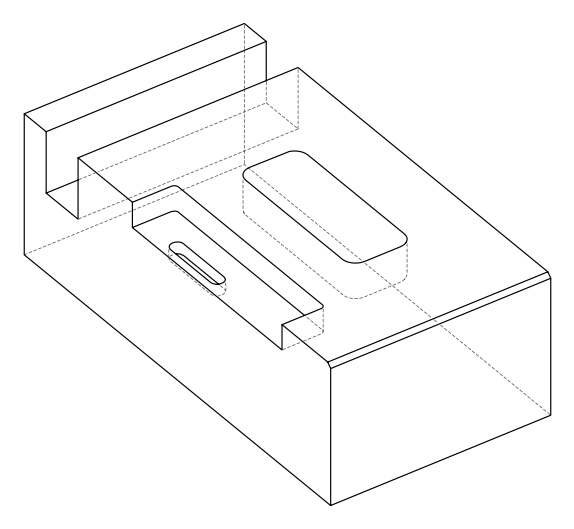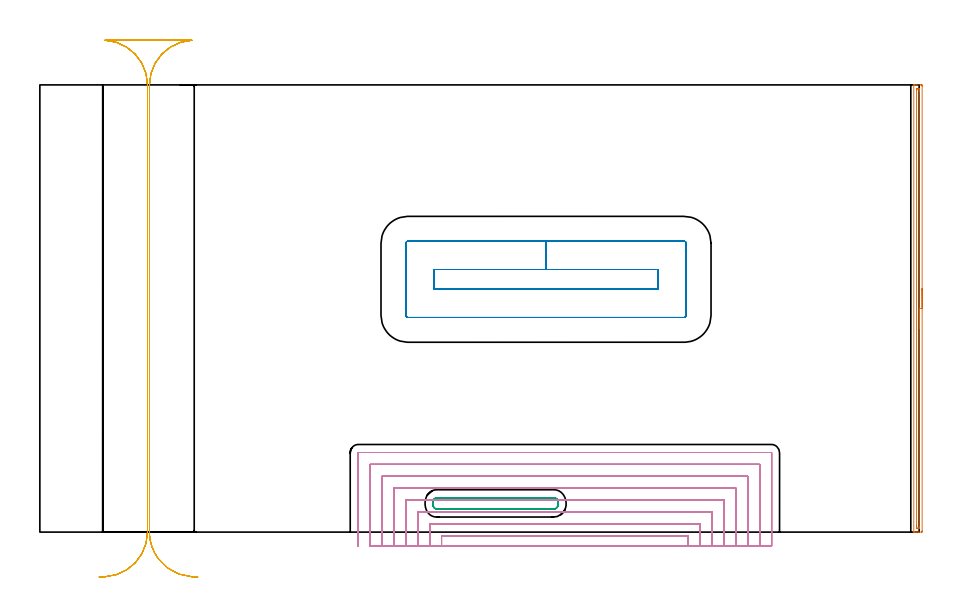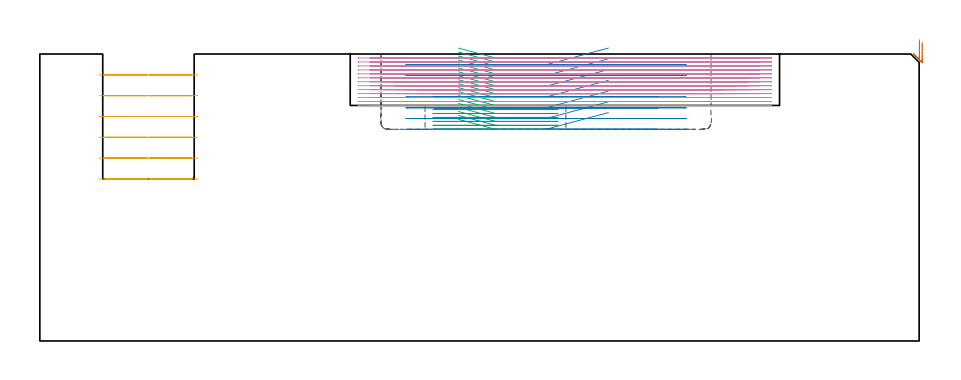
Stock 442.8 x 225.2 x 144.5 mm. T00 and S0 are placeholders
(PLAN: 5 operations, 3 tool changes, 136.3 min)
(1 AREA_MILL | FG_CHAMFER_SURFACE | UGT0205_001 | 3.77 min | 1986 mm3)
(2 MILL_RECTANGULAR_POCKET | POCKET_RECTANGULAR_STRAIGHT | NXT0201_007 | Follow Part, ap 6.25, ae 75% | 9.59 min | 392337 mm3)
(3 MILL_RECTANGULAR_POCKET_1 | POCKET_RECTANGULAR_STRAIGHT_1 | NXT0201_009 | Follow Part, ap 2, ae 75% | 6.62 min | 35607 mm3)
(4 MILL_SLOT | SLOT_PARTIAL_RECTANGULAR | NXT0201_009 | Follow Part, ap 2, ae 75% | 107.53 min | 222457 mm3)
(5 MILL_RECTANGULAR_SLOT | SLOT_RECTANGULAR | UGT0201_009 | Follow Part, ap 11.25, ae 75% | 8.76 min | 651945 mm3)
(TOOL UGT0205_001 | Chamfer Mill 20 x 3 x 45 deg. | D20 FL50 Z2)
(TOOL NXT0201_007 | ENDMILL 25mm [R216.25-25050GCK54P 1620] | D25 R3 FL54 Z5)
(TOOL NXT0201_009 | ENDMILL 8mm [2P460-0800-NA 1630] | D8 FL26 Z6)
(TOOL UGT0201_009 | End Mill 45 mm | D45 FL63 Z6)
(OP 1 AREA_MILL)
G17 G21 G94 G90
T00 M6
G54
G17 G0 G90 X444.3 Y122.6 S1061 M3
G43 Z154.5 H0
Z150.3
G94 G1 Y122.562 Z149.428 F250.
Y122.448 Z148.564
Y122.259 Z147.712
Y121.997 Z146.88
Y121.663 Z146.074
Y121.26 Z145.3
Y120.792 Z144.564
Y120.26 Z143.872
Y119.671 Z143.229
Y119.028 Z142.64
Y118.336 Z142.109
Y117.6 Z141.64
Y116.826 Z141.237
Y116.02 Z140.903
Y115.188 Z140.641
Y114.336 Z140.452
Y113.472 Z140.338
Y112.6 Z140.3
Y0.605
X444.297 Y0.249
X444.292 Y0.01 Z140.304
X443.949 Y0. Z140.646
X442.51 Z142.086
X441.326 Z143.269
X440.705 Z143.894
X440.349 Z144.25
X440.223 Y0.002 Z144.369
X440.102 Y0.01 Z144.488
X440.1 Y0.158 Z144.5
Y225.042
X440.102 Y225.19 Z144.488
X440.223 Y225.198 Z144.369
X440.349 Y225.2 Z144.25
X440.705 Z143.894
X441.326 Z143.269
X443.385 Z141.213
X443.949 Y225.196 Z140.646
X444.292 Y225.19 Z140.303
X444.297 Y224.951 Z140.3
X444.3 Y224.595
Y112.6
X442.886 Z141.714
X442.885 Y2.583 Z141.715
X442.883 Y2.389 Z141.717
X442.879 Y2.041 Z141.721
X442.873 Y2.01 Z141.727
X442.81 Y2.006 Z141.79
X442.709 Y2.002 Z141.891
X442.581 Y2. Z142.019
X442.2 Z142.4
X441.706 Y2.001 Z142.894
X441.564 Y2.006 Z143.036
X441.538 Y2.01 Z143.062
X441.521 Y2.016 Z143.079
X441.52 Y2.047 Z143.08
X441.516 Y2.195 Z143.084
X441.515 Y2.389 Z143.085
X441.514 Y3.089 Z143.086
X441.515 Y222.617 Z143.085
X441.517 Y222.811 Z143.083
X441.521 Y223.159 Z143.079
X441.527 Y223.19 Z143.073
X441.59 Y223.194 Z143.01
X441.691 Y223.198 Z142.909
X441.819 Y223.2 Z142.781
X442.2 Z142.4
X442.694 Y223.199 Z141.906
X442.836 Y223.194 Z141.764
X442.862 Y223.19 Z141.738
X442.879 Y223.184 Z141.721
X442.88 Y223.153 Z141.72
X442.884 Y223.005 Z141.716
X442.885 Y222.811 Z141.715
X442.886 Y222.111 Z141.714
Y112.6
Y111.728 Z141.752
Y110.864 Z141.866
Y110.012 Z142.055
Y109.18 Z142.317
Y108.374 Z142.651
Y107.6 Z143.054
Y106.864 Z143.523
Y106.172 Z144.054
Y105.529 Z144.643
Y104.94 Z145.286
Y104.408 Z145.979
Y103.94 Z146.714
Y103.537 Z147.488
Y103.203 Z148.294
Y102.941 Z149.126
Y102.752 Z149.978
Y102.638 Z150.843
Y102.6 Z151.714
G0 Z154.5
M5
M2
(OP 2 MILL_RECTANGULAR_POCKET)
G17 G21 G94 G90
T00 M6
G54
G17 G0 G90 X286.302 Y132.25 S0 M3
G43 Z154.5 H1
Z147.5
G94 G1 X254.9 Z139.086 F250.
X198.55 F500.
Y122.35
X311.25
Y132.25
X254.9
Y146.5
X185.4
G3 X184.3 Y145.4 R1.1
G1 Y109.2
G3 X185.4 Y108.1 R1.1
G1 X324.4
G3 X325.5 Y109.2 R1.1
G1 Y145.4
G3 X324.4 Y146.5 R1.1
G1 X254.9
X253.9
G0 X286.302 Y132.25 Z142.086
G1 X254.9 Z133.671 F250.
X198.55 F500.
Y122.35
X311.25
Y132.25
X254.9
Y146.5
X185.4
G3 X184.3 Y145.4 R1.1
G1 Y109.2
G3 X185.4 Y108.1 R1.1
G1 X324.4
G3 X325.5 Y109.2 R1.1
G1 Y145.4
G3 X324.4 Y146.5 R1.1
G1 X254.9
X253.9
G0 X286.302 Y132.25 Z136.671
G1 X254.9 Z128.257 F250.
X198.55 F500.
Y122.35
X311.25
Y132.25
X254.9
Y146.5
X185.4
G3 X184.3 Y145.4 R1.1
G1 Y109.2
G3 X185.4 Y108.1 R1.1
G1 X324.4
G3 X325.5 Y109.2 R1.1
G1 Y145.4
G3 X324.4 Y146.5 R1.1
G1 X254.9
X253.9
G0 X286.302 Y132.25 Z131.257
G1 X254.9 Z122.843 F250.
X198.55 F500.
Y122.35
X311.25
Y132.25
X254.9
Y146.5
X185.4
G3 X184.3 Y145.4 R1.1
G1 Y109.2
G3 X185.4 Y108.1 R1.1
G1 X324.4
G3 X325.5 Y109.2 R1.1
G1 Y145.4
G3 X324.4 Y146.5 R1.1
G1 X254.9
X253.9
G0 X286.302 Y132.25 Z125.843
G1 X254.9 Z117.429 F250.
X198.55 F500.
Y122.35
X311.25
Y132.25
X254.9
Y146.5
X185.4
G3 X184.3 Y145.4 R1.1
G1 Y109.2
G3 X185.4 Y108.1 R1.1
G1 X324.4
G3 X325.5 Y109.2 R1.1
G1 Y145.4
G3 X324.4 Y146.5 R1.1
G1 X254.9
X253.9
G0 X286.302 Y132.25 Z120.429
G1 X254.9 Z112.014 F250.
X198.55 F500.
Y122.35
X311.25
Y132.25
X254.9
Y146.5
X185.4
G3 X184.3 Y145.4 R1.1
G1 Y109.2
G3 X185.4 Y108.1 R1.1
G1 X324.4
G3 X325.5 Y109.2 R1.1
G1 Y145.4
G3 X324.4 Y146.5 R1.1
G1 X254.9
X253.9
G0 X286.302 Y132.25 Z115.014
G1 X254.9 Z106.6 F250.
X198.55 F500.
Y122.35
X311.25
Y132.25
X254.9
Y146.5
X185.4
G3 X184.3 Y145.4 R1.1
G1 Y109.2
G3 X185.4 Y108.1 R1.1
G1 X324.4
G3 X325.5 Y109.2 R1.1
G1 Y145.4
G3 X324.4 Y146.5 R1.1
G1 X254.9
X253.9
G0 Z154.5
M5
M2
(OP 3 MILL_RECTANGULAR_POCKET_1)
G17 G21 G94 G90
T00 M6
G54
G17 G0 G90 X210.809 Y11.6 S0 M3
G43 Z154.5 H1
Z147.5
G94 G1 X229.45 Z142.505 F250.
X258.8 F500.
G3 X260.9 Y13.7 R2.1
G1 Y15.2
G3 X258.8 Y17.3 R2.1
G1 X200.1
G3 X198. Y15.2 R2.1
G1 Y13.7
G3 X200.1 Y11.6 R2.1
G1 X229.45
X230.45
G0 X210.809 Z145.505
G1 X229.45 Z140.51 F250.
X258.8 F500.
G3 X260.9 Y13.7 R2.1
G1 Y15.2
G3 X258.8 Y17.3 R2.1
G1 X200.1
G3 X198. Y15.2 R2.1
G1 Y13.7
G3 X200.1 Y11.6 R2.1
G1 X229.45
X230.45
G0 X210.809 Z143.51
G1 X229.45 Z138.516 F250.
X258.8 F500.
G3 X260.9 Y13.7 R2.1
G1 Y15.2
G3 X258.8 Y17.3 R2.1
G1 X200.1
G3 X198. Y15.2 R2.1
G1 Y13.7
G3 X200.1 Y11.6 R2.1
G1 X229.45
X230.45
G0 X210.809 Z141.516
G1 X229.45 Z136.521 F250.
X258.8 F500.
G3 X260.9 Y13.7 R2.1
G1 Y15.2
G3 X258.8 Y17.3 R2.1
G1 X200.1
G3 X198. Y15.2 R2.1
G1 Y13.7
G3 X200.1 Y11.6 R2.1
G1 X229.45
X230.45
G0 X210.809 Z139.521
G1 X229.45 Z134.526 F250.
X258.8 F500.
G3 X260.9 Y13.7 R2.1
G1 Y15.2
G3 X258.8 Y17.3 R2.1
G1 X200.1
G3 X198. Y15.2 R2.1
G1 Y13.7
G3 X200.1 Y11.6 R2.1
G1 X229.45
X230.45
G0 X210.809 Z137.526
G1 X229.45 Z132.532 F250.
X258.8 F500.
G3 X260.9 Y13.7 R2.1
G1 Y15.2
G3 X258.8 Y17.3 R2.1
G1 X200.1
G3 X198. Y15.2 R2.1
G1 Y13.7
G3 X200.1 Y11.6 R2.1
G1 X229.45
X230.45
G0 X210.809 Z135.532
G1 X229.45 Z130.537 F250.
X258.8 F500.
G3 X260.9 Y13.7 R2.1
G1 Y15.2
G3 X258.8 Y17.3 R2.1
G1 X200.1
G3 X198. Y15.2 R2.1
G1 Y13.7
G3 X200.1 Y11.6 R2.1
G1 X229.45
X230.45
G0 X210.809 Z133.537
G1 X229.45 Z128.542 F250.
X258.8 F500.
G3 X260.9 Y13.7 R2.1
G1 Y15.2
G3 X258.8 Y17.3 R2.1
G1 X200.1
G3 X198. Y15.2 R2.1
G1 Y13.7
G3 X200.1 Y11.6 R2.1
G1 X229.45
X230.45
G0 X210.809 Z131.542
G1 X229.45 Z126.547 F250.
X258.8 F500.
G3 X260.9 Y13.7 R2.1
G1 Y15.2
G3 X258.8 Y17.3 R2.1
G1 X200.1
G3 X198. Y15.2 R2.1
G1 Y13.7
G3 X200.1 Y11.6 R2.1
G1 X229.45
X230.45
G0 X210.809 Z129.547
G1 X229.45 Z124.553 F250.
X258.8 F500.
G3 X260.9 Y13.7 R2.1
G1 Y15.2
G3 X258.8 Y17.3 R2.1
G1 X200.1
G3 X198. Y15.2 R2.1
G1 Y13.7
G3 X200.1 Y11.6 R2.1
G1 X229.45
X230.45
G0 X210.809 Z127.553
G1 X229.45 Z122.558 F250.
X258.8 F500.
G3 X260.9 Y13.7 R2.1
G1 Y15.2
G3 X258.8 Y17.3 R2.1
G1 X200.1
G3 X198. Y15.2 R2.1
G1 Y13.7
G3 X200.1 Y11.6 R2.1
G1 X229.45
X230.45
G0 X210.809 Z125.558
G1 X229.45 Z120.563 F250.
X258.8 F500.
G3 X260.9 Y13.7 R2.1
G1 Y15.2
G3 X258.8 Y17.3 R2.1
G1 X200.1
G3 X198. Y15.2 R2.1
G1 Y13.7
G3 X200.1 Y11.6 R2.1
G1 X229.45
X230.45
G0 X210.809 Z123.563
G1 X229.45 Z118.568 F250.
X258.8 F500.
G3 X260.9 Y13.7 R2.1
G1 Y15.2
G3 X258.8 Y17.3 R2.1
G1 X200.1
G3 X198. Y15.2 R2.1
G1 Y13.7
G3 X200.1 Y11.6 R2.1
G1 X229.45
X230.45
G0 X210.809 Z121.568
G1 X229.45 Z116.574 F250.
X258.8 F500.
G3 X260.9 Y13.7 R2.1
G1 Y15.2
G3 X258.8 Y17.3 R2.1
G1 X200.1
G3 X198. Y15.2 R2.1
G1 Y13.7
G3 X200.1 Y11.6 R2.1
G1 X229.45
X230.45
G0 X210.809 Z119.574
G1 X229.45 Z114.579 F250.
X258.8 F500.
G3 X260.9 Y13.7 R2.1
G1 Y15.2
G3 X258.8 Y17.3 R2.1
G1 X200.1
G3 X198. Y15.2 R2.1
G1 Y13.7
G3 X200.1 Y11.6 R2.1
G1 X229.45
X230.45
G0 X210.809 Z117.579
G1 X229.45 Z112.584 F250.
X258.8 F500.
G3 X260.9 Y13.7 R2.1
G1 Y15.2
G3 X258.8 Y17.3 R2.1
G1 X200.1
G3 X198. Y15.2 R2.1
G1 Y13.7
G3 X200.1 Y11.6 R2.1
G1 X229.45
X230.45
G0 X210.809 Z115.584
G1 X229.45 Z110.589 F250.
X258.8 F500.
G3 X260.9 Y13.7 R2.1
G1 Y15.2
G3 X258.8 Y17.3 R2.1
G1 X200.1
G3 X198. Y15.2 R2.1
G1 Y13.7
G3 X200.1 Y11.6 R2.1
G1 X229.45
X230.45
G0 X210.809 Z113.589
G1 X229.45 Z108.595 F250.
X258.8 F500.
G3 X260.9 Y13.7 R2.1
G1 Y15.2
G3 X258.8 Y17.3 R2.1
G1 X200.1
G3 X198. Y15.2 R2.1
G1 Y13.7
G3 X200.1 Y11.6 R2.1
G1 X229.45
X230.45
G0 X210.809 Z111.595
G1 X229.45 Z106.6 F250.
X258.8 F500.
G3 X260.9 Y13.7 R2.1
G1 Y15.2
G3 X258.8 Y17.3 R2.1
G1 X200.1
G3 X198. Y15.2 R2.1
G1 Y13.7
G3 X200.1 Y11.6 R2.1
G1 X229.45
X230.45
G0 Z154.5
M5
M2
(OP 4 MILL_SLOT)
G17 G21 G94 G90
T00 M6
G54
G17 G0 G90 X326.5 Y-7. S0 M3
G43 Z154.5 H1
Z142.508
G94 G1 Y-4. F250.
Y-1.9 F500.
X202.3
Y-4.
Y-7. F250.
X332.5
Y-4.
Y4.1 F500.
X196.3
Y-4.
Y-7. F250.
X338.5
Y-4.
Y10.1 F500.
X190.3
Y-4.
Y-7. F250.
X344.5
Y-4.
Y16.1 F500.
X260.684
X257.684 F250.
X201.212 F500.
X198.212 F250.
X184.3 F500.
Y-4.
Y-7. F250.
X350.5
Y-4.
Y22.1 F500.
X178.3
Y-4.
Y-7. F250.
X356.5
Y-4.
Y28.1 F500.
X172.3
Y-4.
Y-7. F250.
X362.5
Y-4.
Y34.1 F500.
X166.3
Y-4.
Y-7. F250.
X368.5
Y-4.
Y40. F500.
X368.495 Y40.055
X368.455 Y40.095
X368.4 Y40.1
X160.4
X160.345 Y40.095
X160.305 Y40.055
X160.3 Y40.
Y-4.
Y-7. F250.
G0 X326.5 Z140.515
G1 Y-4.
Y-1.9 F500.
X202.3
Y-4.
Y-7. F250.
X332.5
Y-4.
Y4.1 F500.
X196.3
Y-4.
Y-7. F250.
X338.5
Y-4.
Y10.1 F500.
X190.3
Y-4.
Y-7. F250.
X344.5
Y-4.
Y16.1 F500.
X260.684
X257.684 F250.
X201.212 F500.
X198.212 F250.
X184.3 F500.
Y-4.
Y-7. F250.
X350.5
Y-4.
Y22.1 F500.
X178.3
Y-4.
Y-7. F250.
X356.5
Y-4.
Y28.1 F500.
X172.3
Y-4.
Y-7. F250.
X362.5
Y-4.
Y34.1 F500.
X166.3
Y-4.
Y-7. F250.
X368.5
Y-4.
Y40. F500.
X368.495 Y40.055
X368.455 Y40.095
X368.4 Y40.1
X160.4
X160.345 Y40.095
X160.305 Y40.055
X160.3 Y40.
Y-4.
Y-7. F250.
G0 X326.5 Z138.523
G1 Y-4.
Y-1.9 F500.
X202.3
Y-4.
Y-7. F250.
X332.5
Y-4.
Y4.1 F500.
X196.3
Y-4.
Y-7. F250.
X338.5
Y-4.
Y10.1 F500.
X190.3
Y-4.
Y-7. F250.
X344.5
Y-4.
Y16.1 F500.
X260.684
X257.684 F250.
X201.212 F500.
X198.212 F250.
X184.3 F500.
Y-4.
Y-7. F250.
X350.5
Y-4.
Y22.1 F500.
X178.3
Y-4.
Y-7. F250.
X356.5
Y-4.
Y28.1 F500.
X172.3
Y-4.
Y-7. F250.
X362.5
Y-4.
Y34.1 F500.
X166.3
Y-4.
Y-7. F250.
X368.5
Y-4.
Y40. F500.
X368.495 Y40.055
X368.455 Y40.095
X368.4 Y40.1
X160.4
X160.345 Y40.095
X160.305 Y40.055
X160.3 Y40.
Y-4.
Y-7. F250.
G0 X326.5 Z136.531
G1 Y-4.
Y-1.9 F500.
X202.3
Y-4.
Y-7. F250.
X332.5
Y-4.
Y4.1 F500.
X196.3
Y-4.
Y-7. F250.
X338.5
Y-4.
Y10.1 F500.
X190.3
Y-4.
Y-7. F250.
X344.5
Y-4.
Y16.1 F500.
X260.684
X257.684 F250.
X201.212 F500.
X198.212 F250.
X184.3 F500.
Y-4.
Y-7. F250.
X350.5
Y-4.
Y22.1 F500.
X178.3
Y-4.
Y-7. F250.
X356.5
Y-4.
Y28.1 F500.
X172.3
Y-4.
Y-7. F250.
X362.5
Y-4.
Y34.1 F500.
X166.3
Y-4.
Y-7. F250.
X368.5
Y-4.
Y40. F500.
X368.495 Y40.055
X368.455 Y40.095
X368.4 Y40.1
X160.4
X160.345 Y40.095
X160.305 Y40.055
X160.3 Y40.
Y-4.
Y-7. F250.
G0 X326.5 Z134.538
G1 Y-4.
Y-1.9 F500.
X202.3
Y-4.
Y-7. F250.
X332.5
Y-4.
Y4.1 F500.
X196.3
Y-4.
Y-7. F250.
X338.5
Y-4.
Y10.1 F500.
X190.3
Y-4.
Y-7. F250.
X344.5
Y-4.
Y16.1 F500.
X260.684
X257.684 F250.
X201.212 F500.
X198.212 F250.
X184.3 F500.
Y-4.
Y-7. F250.
X350.5
Y-4.
Y22.1 F500.
X178.3
Y-4.
Y-7. F250.
X356.5
Y-4.
Y28.1 F500.
X172.3
Y-4.
Y-7. F250.
X362.5
Y-4.
Y34.1 F500.
X166.3
Y-4.
Y-7. F250.
X368.5
Y-4.
Y40. F500.
X368.495 Y40.055
X368.455 Y40.095
X368.4 Y40.1
X160.4
X160.345 Y40.095
X160.305 Y40.055
X160.3 Y40.
Y-4.
Y-7. F250.
G0 X326.5 Z132.546
G1 Y-4.
Y-1.9 F500.
X202.3
Y-4.
Y-7. F250.
X332.5
Y-4.
Y4.1 F500.
X196.3
Y-4.
Y-7. F250.
X338.5
Y-4.
Y10.1 F500.
X190.3
Y-4.
Y-7. F250.
X344.5
Y-4.
Y16.1 F500.
X260.684
X257.684 F250.
X201.212 F500.
X198.212 F250.
X184.3 F500.
Y-4.
Y-7. F250.
X350.5
Y-4.
Y22.1 F500.
X178.3
Y-4.
Y-7. F250.
X356.5
Y-4.
Y28.1 F500.
X172.3
Y-4.
Y-7. F250.
X362.5
Y-4.
Y34.1 F500.
X166.3
Y-4.
Y-7. F250.
X368.5
Y-4.
Y40. F500.
X368.495 Y40.055
X368.455 Y40.095
X368.4 Y40.1
X160.4
X160.345 Y40.095
X160.305 Y40.055
X160.3 Y40.
Y-4.
Y-7. F250.
G0 X326.5 Z130.554
G1 Y-4.
Y-1.9 F500.
X202.3
Y-4.
Y-7. F250.
X332.5
Y-4.
Y4.1 F500.
X196.3
Y-4.
Y-7. F250.
X338.5
Y-4.
Y10.1 F500.
X190.3
Y-4.
Y-7. F250.
X344.5
Y-4.
Y16.1 F500.
X260.684
X257.684 F250.
X201.212 F500.
X198.212 F250.
X184.3 F500.
Y-4.
Y-7. F250.
X350.5
Y-4.
Y22.1 F500.
X178.3
Y-4.
Y-7. F250.
X356.5
Y-4.
Y28.1 F500.
X172.3
Y-4.
Y-7. F250.
X362.5
Y-4.
Y34.1 F500.
X166.3
Y-4.
Y-7. F250.
X368.5
Y-4.
Y40. F500.
X368.495 Y40.055
X368.455 Y40.095
X368.4 Y40.1
X160.4
X160.345 Y40.095
X160.305 Y40.055
X160.3 Y40.
Y-4.
Y-7. F250.
G0 X326.5 Z128.562
G1 Y-4.
Y-1.9 F500.
X202.3
Y-4.
Y-7. F250.
X332.5
Y-4.
Y4.1 F500.
X196.3
Y-4.
Y-7. F250.
X338.5
Y-4.
Y10.1 F500.
X190.3
Y-4.
Y-7. F250.
X344.5
Y-4.
Y16.1 F500.
X260.684
X257.684 F250.
X201.212 F500.
X198.212 F250.
X184.3 F500.
Y-4.
Y-7. F250.
X350.5
Y-4.
Y22.1 F500.
X178.3
Y-4.
Y-7. F250.
X356.5
Y-4.
Y28.1 F500.
X172.3
Y-4.
Y-7. F250.
X362.5
Y-4.
Y34.1 F500.
X166.3
Y-4.
Y-7. F250.
X368.5
Y-4.
Y40. F500.
X368.495 Y40.055
X368.455 Y40.095
X368.4 Y40.1
X160.4
X160.345 Y40.095
X160.305 Y40.055
X160.3 Y40.
Y-4.
Y-7. F250.
G0 X326.5 Z126.569
G1 Y-4.
Y-1.9 F500.
X202.3
Y-4.
Y-7. F250.
X332.5
Y-4.
Y4.1 F500.
X196.3
Y-4.
Y-7. F250.
X338.5
Y-4.
Y10.1 F500.
X190.3
Y-4.
Y-7. F250.
X344.5
Y-4.
Y16.1 F500.
X260.684
X257.684 F250.
X201.212 F500.
X198.212 F250.
X184.3 F500.
Y-4.
Y-7. F250.
X350.5
Y-4.
Y22.1 F500.
X178.3
Y-4.
Y-7. F250.
X356.5
Y-4.
Y28.1 F500.
X172.3
Y-4.
Y-7. F250.
X362.5
Y-4.
Y34.1 F500.
X166.3
Y-4.
Y-7. F250.
X368.5
Y-4.
Y40. F500.
X368.495 Y40.055
X368.455 Y40.095
X368.4 Y40.1
X160.4
X160.345 Y40.095
X160.305 Y40.055
X160.3 Y40.
Y-4.
Y-7. F250.
G0 X326.5 Z124.577
G1 Y-4.
Y-1.9 F500.
X202.3
Y-4.
Y-7. F250.
X332.5
Y-4.
Y4.1 F500.
X196.3
Y-4.
Y-7. F250.
X338.5
Y-4.
Y10.1 F500.
X190.3
Y-4.
Y-7. F250.
X344.5
Y-4.
Y16.1 F500.
X260.684
X257.684 F250.
X201.212 F500.
X198.212 F250.
X184.3 F500.
Y-4.
Y-7. F250.
X350.5
Y-4.
Y22.1 F500.
X178.3
Y-4.
Y-7. F250.
X356.5
Y-4.
Y28.1 F500.
X172.3
Y-4.
Y-7. F250.
X362.5
Y-4.
Y34.1 F500.
X166.3
Y-4.
Y-7. F250.
X368.5
Y-4.
Y40. F500.
X368.495 Y40.055
X368.455 Y40.095
X368.4 Y40.1
X160.4
X160.345 Y40.095
X160.305 Y40.055
X160.3 Y40.
Y-4.
Y-7. F250.
G0 X326.5 Z122.585
G1 Y-4.
Y-1.9 F500.
X202.3
Y-4.
Y-7. F250.
X332.5
Y-4.
Y4.1 F500.
X196.3
Y-4.
Y-7. F250.
X338.5
Y-4.
Y10.1 F500.
X190.3
Y-4.
Y-7. F250.
X344.5
Y-4.
Y16.1 F500.
X260.684
X257.684 F250.
X201.212 F500.
X198.212 F250.
X184.3 F500.
Y-4.
Y-7. F250.
X350.5
Y-4.
Y22.1 F500.
X178.3
Y-4.
Y-7. F250.
X356.5
Y-4.
Y28.1 F500.
X172.3
Y-4.
Y-7. F250.
X362.5
Y-4.
Y34.1 F500.
X166.3
Y-4.
Y-7. F250.
X368.5
Y-4.
Y40. F500.
X368.495 Y40.055
X368.455 Y40.095
X368.4 Y40.1
X160.4
X160.345 Y40.095
X160.305 Y40.055
X160.3 Y40.
Y-4.
Y-7. F250.
G0 X326.5 Z120.592
G1 Y-4.
Y-1.9 F500.
X202.3
Y-4.
Y-7. F250.
X332.5
Y-4.
Y4.1 F500.
X196.3
Y-4.
Y-7. F250.
X338.5
Y-4.
Y10.1 F500.
X190.3
Y-4.
Y-7. F250.
X344.5
Y-4.
Y16.1 F500.
X260.684
X257.684 F250.
X201.212 F500.
X198.212 F250.
X184.3 F500.
Y-4.
Y-7. F250.
X350.5
Y-4.
Y22.1 F500.
X178.3
Y-4.
Y-7. F250.
X356.5
Y-4.
Y28.1 F500.
X172.3
Y-4.
Y-7. F250.
X362.5
Y-4.
Y34.1 F500.
X166.3
Y-4.
Y-7. F250.
X368.5
Y-4.
Y40. F500.
X368.495 Y40.055
X368.455 Y40.095
X368.4 Y40.1
X160.4
X160.345 Y40.095
X160.305 Y40.055
X160.3 Y40.
Y-4.
Y-7. F250.
G0 X326.5 Z118.6
G1 Y-4.
Y-1.9 F500.
X202.3
Y-4.
Y-7. F250.
X332.5
Y-4.
Y4.1 F500.
X196.3
Y-4.
Y-7. F250.
X338.5
Y-4.
Y10.1 F500.
X190.3
Y-4.
Y-7. F250.
X344.5
Y-4.
Y16.1 F500.
X260.684
X257.684 F250.
X201.212 F500.
X198.212 F250.
X184.3 F500.
Y-4.
Y-7. F250.
X350.5
Y-4.
Y22.1 F500.
X178.3
Y-4.
Y-7. F250.
X356.5
Y-4.
Y28.1 F500.
X172.3
Y-4.
Y-7. F250.
X362.5
Y-4.
Y34.1 F500.
X166.3
Y-4.
Y-7. F250.
X368.5
Y-4.
Y40. F500.
X368.495 Y40.055
X368.455 Y40.095
X368.4 Y40.1
X160.4
X160.345 Y40.095
X160.305 Y40.055
X160.3 Y40.
Y-4.
Y-7. F250.
G0 Z154.5
M5
M2
(OP 5 MILL_RECTANGULAR_SLOT)
G17 G21 G94 G90
T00 M6
G54
G17 G0 G90 X79.535 Y-22.625 S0 M3
G43 Z154.5 H0
Z134.017
G94 G1 X76.539 Y-22.47 F250.
G2 X59.523 Y-13.261 R22.5 F500.
X55.587 Y-4.157 R22.5 F435.
X55.2 Y0. R22.5 F364.
G1 Y195.819
Y205.819 F416.
Y225.2 F500.
G2 X76.538 Y247.67 R22.5
G1 Y247.7
X32.862
Y247.67
G2 X54.2 Y225.2 R22.5
G1 Y0.
G2 X32.861 Y-22.47 R22.5
G1 X29.865 Y-22.625 F250.
G0 X79.535 Z123.533
G1 X76.539 Y-22.47
G2 X59.523 Y-13.261 R22.5 F500.
X55.587 Y-4.157 R22.5 F420.
X55.2 Y0. R22.5 F354.
G1 Y195.819
Y205.819 F401.
Y225.2 F500.
G2 X76.538 Y247.67 R22.5
G1 Y247.7
X32.862
Y247.67
G2 X54.2 Y225.2 R22.5
G1 Y0.
G2 X32.861 Y-22.47 R22.5
G1 X29.865 Y-22.625 F250.
G0 X79.535 Z113.05
G1 X76.539 Y-22.47
G2 X59.523 Y-13.261 R22.5 F500.
X55.587 Y-4.157 R22.5 F420.
X55.2 Y0. R22.5 F354.
G1 Y195.819
Y205.819 F401.
Y225.2 F500.
G2 X76.538 Y247.67 R22.5
G1 Y247.7
X32.862
Y247.67
G2 X54.2 Y225.2 R22.5
G1 Y0.
G2 X32.861 Y-22.47 R22.5
G1 X29.865 Y-22.625 F250.
G0 X79.535 Z102.567
G1 X76.539 Y-22.47
G2 X59.523 Y-13.261 R22.5 F500.
X55.587 Y-4.157 R22.5 F420.
X55.2 Y0. R22.5 F354.
G1 Y195.819
Y205.819 F401.
Y225.2 F500.
G2 X76.538 Y247.67 R22.5
G1 Y247.7
X32.862
Y247.67
G2 X54.2 Y225.2 R22.5
G1 Y0.
G2 X32.861 Y-22.47 R22.5
G1 X29.865 Y-22.625 F250.
G0 X79.535 Z92.083
G1 X76.539 Y-22.47
G2 X59.523 Y-13.261 R22.5 F500.
X55.587 Y-4.157 R22.5 F420.
X55.2 Y0. R22.5 F354.
G1 Y195.819
Y205.819 F401.
Y225.2 F500.
G2 X76.538 Y247.67 R22.5
G1 Y247.7
X32.862
Y247.67
G2 X54.2 Y225.2 R22.5
G1 Y0.
G2 X32.861 Y-22.47 R22.5
G1 X29.865 Y-22.625 F250.
G0 X79.535 Z81.6
G1 X76.539 Y-22.47
G2 X59.523 Y-13.261 R22.5 F500.
X55.587 Y-4.157 R22.5 F435.
X55.2 Y0. R22.5 F364.
G1 Y195.819
Y205.819 F416.
Y225.2 F500.
G2 X76.538 Y247.67 R22.5
G1 Y247.7
X32.862
Y247.67
G2 X54.2 Y225.2 R22.5
G1 Y0.
G2 X32.861 Y-22.47 R22.5
G1 X29.865 Y-22.625 F250.
G0 Z154.5
M5
M2
